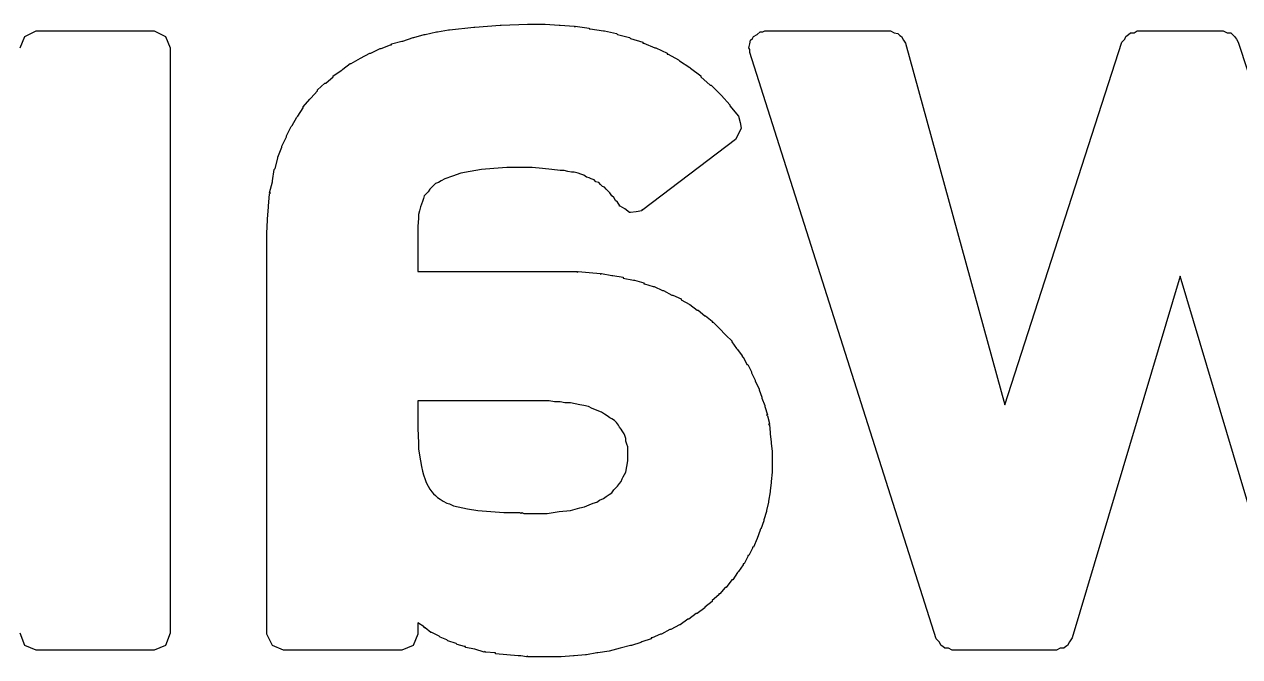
# Model space of a CAD drawing. Extents: x 135.7 to 179.4, y -147.5 to -55.1.
# Drawn here: x 172.296 to 173.593, y -147.504 to -146.829 of the extents above; entities that cross this region are included whole.
import ezdxf

# ---------------------------------------------------------------- set-up
doc = ezdxf.new("R2010")
doc.units = 0
doc.layers.add('BLACK', color=7, linetype='CONTINUOUS')

msp = doc.modelspace()

# ---------------------------------------------------------------- linework, layer by layer
at = {"layer": 'BLACK', "linetype": 'CONTINUOUS'}
for p, q in [((172.297, -146.842), (172.309, -146.836)), ((172.309, -146.836), (172.435, -146.836)), ((172.435, -146.836), (172.447, -146.842)), ((172.737, -146.837), (172.749, -146.835)), ((172.749, -146.835), (172.749, -146.835)), ((172.749, -146.835), (172.75, -146.835)), ((172.75, -146.835), (172.776, -146.832)), ((172.776, -146.832), (172.776, -146.832)), ((172.776, -146.832), (172.777, -146.832)), ((172.777, -146.832), (172.804, -146.83)), ((172.804, -146.83), (172.804, -146.83)), ((172.804, -146.83), (172.805, -146.83)), ((172.805, -146.83), (172.833, -146.829)), ((172.833, -146.829), (172.833, -146.829)), ((172.833, -146.829), (172.833, -146.829)), ((172.833, -146.829), (172.842, -146.829)), ((172.842, -146.829), (172.842, -146.829)), ((172.842, -146.829), (172.842, -146.829)), ((172.842, -146.829), (172.847, -146.829)), ((172.847, -146.829), (172.847, -146.829)), ((172.847, -146.829), (172.847, -146.829)), ((172.847, -146.829), (172.849, -146.829)), ((172.849, -146.829), (172.849, -146.829)), ((172.849, -146.829), (172.849, -146.829)), ((172.849, -146.829), (172.851, -146.829)), ((172.851, -146.829), (172.852, -146.829)), ((172.852, -146.829), (172.852, -146.829)), ((172.852, -146.829), (172.867, -146.83)), ((172.867, -146.83), (172.868, -146.83)), ((172.868, -146.83), (172.868, -146.83)), ((172.868, -146.83), (172.883, -146.831)), ((172.883, -146.831), (172.884, -146.832)), ((172.884, -146.832), (172.884, -146.831)), ((172.884, -146.831), (172.899, -146.833)), ((172.899, -146.833), (172.899, -146.834)), ((172.899, -146.834), (172.9, -146.834)), ((172.9, -146.834), (172.914, -146.836)), ((172.914, -146.836), (172.914, -146.836)), ((172.914, -146.836), (172.915, -146.836)), ((172.915, -146.836), (172.928, -146.839)), ((173.084, -146.837), (173.086, -146.836)), ((173.086, -146.836), (173.22, -146.836)), ((173.22, -146.836), (173.224, -146.838)), ((173.48, -146.838), (173.483, -146.836)), ((173.483, -146.836), (173.575, -146.836)), ((173.575, -146.836), (173.579, -146.838)), ((172.292, -146.854), (172.297, -146.842)), ((172.447, -146.842), (172.452, -146.854)), ((172.688, -146.85), (172.699, -146.847)), ((172.699, -146.847), (172.699, -146.847)), ((172.699, -146.847), (172.7, -146.847)), ((172.7, -146.847), (172.711, -146.843)), ((172.711, -146.843), (172.711, -146.843)), ((172.711, -146.843), (172.712, -146.843)), ((172.712, -146.843), (172.723, -146.84)), ((172.723, -146.84), (172.724, -146.84)), ((172.724, -146.84), (172.736, -146.837)), ((172.724, -146.84), (172.724, -146.84)), ((172.736, -146.837), (172.736, -146.837)), ((172.736, -146.837), (172.737, -146.837)), ((172.928, -146.839), (172.929, -146.84)), ((172.929, -146.84), (172.929, -146.84)), ((172.929, -146.84), (172.942, -146.843)), ((172.942, -146.843), (172.943, -146.844)), ((172.943, -146.844), (172.943, -146.844)), ((172.943, -146.844), (172.956, -146.848)), ((172.956, -146.848), (172.956, -146.849)), ((172.956, -146.849), (172.957, -146.849)), ((172.957, -146.849), (172.969, -146.854)), ((173.07, -146.85), (173.071, -146.846)), ((173.071, -146.846), (173.073, -146.844)), ((173.073, -146.844), (173.074, -146.842)), ((173.074, -146.842), (173.078, -146.84)), ((173.078, -146.84), (173.081, -146.837)), ((173.081, -146.837), (173.084, -146.837)), ((173.224, -146.838), (173.228, -146.839)), ((173.228, -146.839), (173.23, -146.841)), ((173.23, -146.841), (173.232, -146.842)), ((173.232, -146.842), (173.234, -146.846)), ((173.234, -146.846), (173.236, -146.849)), ((173.236, -146.849), (173.342, -147.235)), ((173.342, -147.235), (173.467, -146.848)), ((173.467, -146.848), (173.47, -146.845)), ((173.47, -146.845), (173.471, -146.842)), ((173.471, -146.842), (173.474, -146.84)), ((173.474, -146.84), (173.476, -146.838)), ((173.476, -146.838), (173.48, -146.838)), ((173.579, -146.838), (173.583, -146.838)), ((173.583, -146.838), (173.585, -146.84)), ((173.585, -146.84), (173.587, -146.842)), ((173.587, -146.842), (173.589, -146.845)), ((173.589, -146.845), (173.591, -146.848)), ((173.591, -146.848), (173.717, -147.235)), ((172.452, -146.854), (172.452, -147.479)), ((172.655, -146.865), (172.665, -146.86)), ((172.665, -146.86), (172.666, -146.86)), ((172.666, -146.86), (172.676, -146.855)), ((172.666, -146.86), (172.666, -146.86)), ((172.676, -146.855), (172.676, -146.855)), ((172.676, -146.855), (172.677, -146.855)), ((172.677, -146.855), (172.687, -146.851)), ((172.687, -146.851), (172.688, -146.851)), ((172.688, -146.851), (172.688, -146.85)), ((172.969, -146.854), (172.97, -146.854)), ((172.97, -146.854), (172.97, -146.854)), ((172.97, -146.854), (172.982, -146.86)), ((172.982, -146.86), (172.982, -146.861)), ((172.982, -146.861), (172.983, -146.861)), ((172.983, -146.861), (172.994, -146.867)), ((173.069, -146.854), (173.07, -146.85)), ((173.07, -146.856), (173.069, -146.854)), ((173.07, -146.859), (173.07, -146.856)), ((173.269, -147.485), (173.07, -146.859)), ((172.636, -146.877), (172.644, -146.871)), ((172.644, -146.871), (172.645, -146.871)), ((172.645, -146.871), (172.655, -146.865)), ((172.645, -146.871), (172.645, -146.871)), ((172.655, -146.865), (172.655, -146.865)), ((172.655, -146.865), (172.655, -146.865)), ((172.994, -146.867), (172.995, -146.868)), ((172.995, -146.868), (172.995, -146.868)), ((172.995, -146.868), (173.006, -146.875)), ((173.006, -146.875), (173.007, -146.876)), ((172.618, -146.892), (172.626, -146.885)), ((172.626, -146.884), (172.635, -146.878)), ((172.626, -146.885), (172.626, -146.884)), ((172.626, -146.885), (172.626, -146.885)), ((172.635, -146.878), (172.636, -146.877)), ((172.635, -146.878), (172.635, -146.878)), ((173.007, -146.876), (173.007, -146.876)), ((173.007, -146.876), (173.018, -146.884)), ((173.018, -146.884), (173.018, -146.884)), ((173.018, -146.884), (173.018, -146.885)), ((173.018, -146.885), (173.028, -146.894)), ((172.602, -146.908), (172.609, -146.9)), ((172.609, -146.899), (172.617, -146.892)), ((172.609, -146.9), (172.609, -146.899)), ((172.609, -146.9), (172.609, -146.9)), ((172.617, -146.892), (172.617, -146.892)), ((172.617, -146.892), (172.618, -146.892)), ((173.028, -146.894), (173.029, -146.894)), ((173.029, -146.894), (173.029, -146.894)), ((173.029, -146.894), (173.039, -146.904)), ((172.594, -146.917), (172.601, -146.909)), ((172.601, -146.909), (172.602, -146.908)), ((172.601, -146.909), (172.601, -146.909)), ((173.039, -146.904), (173.039, -146.904)), ((173.039, -146.904), (173.04, -146.905)), ((173.04, -146.905), (173.049, -146.915)), ((172.587, -146.928), (172.588, -146.927)), ((172.588, -146.927), (172.594, -146.918)), ((172.588, -146.927), (172.588, -146.927)), ((172.594, -146.918), (172.594, -146.917)), ((172.594, -146.918), (172.594, -146.918)), ((173.049, -146.915), (173.049, -146.916)), ((173.049, -146.916), (173.049, -146.916)), ((173.049, -146.916), (173.058, -146.927)), ((173.058, -146.927), (173.058, -146.927)), ((173.058, -146.927), (173.058, -146.927)), ((173.058, -146.927), (173.06, -146.934)), ((172.576, -146.948), (172.581, -146.938)), ((172.581, -146.938), (172.582, -146.937)), ((172.582, -146.937), (172.587, -146.928)), ((172.582, -146.937), (172.582, -146.937)), ((173.061, -146.94), (173.058, -146.946)), ((173.06, -146.934), (173.061, -146.94)), ((173.061, -146.94), (173.061, -146.94)), ((173.061, -146.94), (173.061, -146.94)), ((172.571, -146.959), (172.576, -146.949)), ((172.576, -146.949), (172.576, -146.948)), ((172.576, -146.948), (172.576, -146.948)), ((173.055, -146.952), (172.956, -147.027)), ((173.058, -146.946), (173.055, -146.952)), ((173.055, -146.952), (173.055, -146.952)), ((173.055, -146.952), (173.055, -146.952)), ((172.567, -146.971), (172.571, -146.96)), ((172.571, -146.96), (172.571, -146.959)), ((172.571, -146.959), (172.571, -146.959)), ((172.564, -146.983), (172.567, -146.972)), ((172.567, -146.972), (172.567, -146.971)), ((172.567, -146.971), (172.567, -146.971)), ((172.561, -146.996), (172.563, -146.984)), ((172.563, -146.984), (172.564, -146.983)), ((172.564, -146.983), (172.564, -146.983)), ((172.753, -146.991), (172.745, -146.994)), ((172.762, -146.988), (172.753, -146.991)), ((172.772, -146.986), (172.762, -146.988)), ((172.784, -146.984), (172.772, -146.986)), ((172.797, -146.983), (172.784, -146.984)), ((172.811, -146.982), (172.797, -146.983)), ((172.827, -146.982), (172.811, -146.982)), ((172.838, -146.982), (172.827, -146.982)), ((172.849, -146.983), (172.838, -146.982)), ((172.859, -146.984), (172.849, -146.983)), ((172.868, -146.985), (172.859, -146.984)), ((172.872, -146.985), (172.868, -146.985)), ((172.876, -146.986), (172.872, -146.985)), ((172.88, -146.987), (172.876, -146.986)), ((172.883, -146.987), (172.88, -146.987)), ((172.887, -146.988), (172.883, -146.987)), ((172.89, -146.989), (172.887, -146.988)), ((172.893, -146.99), (172.89, -146.989)), ((172.896, -146.992), (172.893, -146.99)), ((172.899, -146.993), (172.896, -146.992)), ((172.558, -147.009), (172.561, -146.997)), ((172.561, -146.997), (172.561, -146.996)), ((172.561, -146.996), (172.561, -146.996)), ((172.729, -147.005), (172.727, -147.008)), ((172.731, -147.003), (172.729, -147.005)), ((172.733, -147.001), (172.731, -147.003)), ((172.735, -146.999), (172.733, -147.001)), ((172.738, -146.998), (172.735, -146.999)), ((172.741, -146.996), (172.738, -146.998)), ((172.745, -146.994), (172.741, -146.996)), ((172.901, -146.994), (172.899, -146.993)), ((172.904, -146.995), (172.901, -146.994)), ((172.906, -146.997), (172.904, -146.995)), ((172.909, -146.998), (172.906, -146.997)), ((172.911, -147), (172.909, -146.998)), ((172.913, -147.002), (172.911, -147)), ((172.915, -147.003), (172.913, -147.002)), ((172.917, -147.005), (172.915, -147.003)), ((172.919, -147.007), (172.917, -147.005)), ((172.557, -147.023), (172.558, -147.01)), ((172.558, -147.01), (172.559, -147.009)), ((172.559, -147.009), (172.558, -147.009)), ((172.721, -147.018), (172.72, -147.021)), ((172.722, -147.015), (172.721, -147.018)), ((172.723, -147.012), (172.722, -147.015)), ((172.725, -147.01), (172.723, -147.012)), ((172.727, -147.008), (172.725, -147.01)), ((172.921, -147.009), (172.919, -147.007)), ((172.923, -147.012), (172.921, -147.009)), ((172.925, -147.014), (172.923, -147.012)), ((172.927, -147.017), (172.925, -147.014)), ((172.929, -147.019), (172.927, -147.017)), ((172.556, -147.037), (172.557, -147.024)), ((172.557, -147.024), (172.557, -147.023)), ((172.557, -147.023), (172.557, -147.023)), ((172.718, -147.028), (172.717, -147.032)), ((172.719, -147.024), (172.718, -147.028)), ((172.72, -147.021), (172.719, -147.024)), ((172.931, -147.022), (172.929, -147.019)), ((172.931, -147.023), (172.931, -147.022)), ((172.932, -147.023), (172.931, -147.023)), ((172.937, -147.026), (172.932, -147.023)), ((172.942, -147.03), (172.937, -147.026)), ((172.943, -147.03), (172.942, -147.03)), ((172.942, -147.03), (172.942, -147.03)), ((172.949, -147.029), (172.943, -147.03)), ((172.955, -147.028), (172.949, -147.029)), ((172.956, -147.027), (172.955, -147.027)), ((172.955, -147.027), (172.955, -147.028)), ((172.555, -147.052), (172.556, -147.038)), ((172.556, -147.038), (172.556, -147.037)), ((172.556, -147.038), (172.556, -147.038)), ((172.717, -147.036), (172.716, -147.045)), ((172.717, -147.032), (172.717, -147.036)), ((172.555, -147.053), (172.555, -147.052)), ((172.555, -147.052), (172.555, -147.052)), ((172.555, -147.48), (172.555, -147.053)), ((172.716, -147.045), (172.716, -147.093)), ((172.716, -147.093), (172.873, -147.093)), ((172.873, -147.093), (172.873, -147.093)), ((172.873, -147.093), (172.873, -147.093)), ((172.873, -147.093), (172.886, -147.093)), ((172.886, -147.093), (172.886, -147.094)), ((172.886, -147.094), (172.887, -147.093)), ((172.887, -147.093), (172.899, -147.094)), ((172.899, -147.094), (172.899, -147.094)), ((172.899, -147.094), (172.899, -147.094)), ((172.899, -147.094), (172.911, -147.095)), ((172.911, -147.095), (172.911, -147.096)), ((172.911, -147.096), (172.912, -147.095)), ((172.912, -147.095), (172.923, -147.097)), ((172.923, -147.097), (172.923, -147.097)), ((172.923, -147.097), (172.924, -147.097)), ((172.924, -147.097), (172.935, -147.099)), ((172.935, -147.099), (172.935, -147.1)), ((172.935, -147.1), (172.935, -147.1)), ((172.935, -147.1), (172.946, -147.102)), ((172.946, -147.102), (172.946, -147.102)), ((172.946, -147.102), (172.947, -147.102)), ((172.947, -147.102), (172.957, -147.105)), ((172.957, -147.105), (172.957, -147.106)), ((172.957, -147.106), (172.958, -147.106)), ((172.958, -147.106), (172.967, -147.109)), ((173.529, -147.098), (173.414, -147.484)), ((173.644, -147.484), (173.529, -147.098)), ((172.967, -147.109), (172.968, -147.109)), ((172.968, -147.109), (172.968, -147.109)), ((172.968, -147.109), (172.977, -147.113)), ((172.977, -147.113), (172.978, -147.113)), ((172.978, -147.113), (172.978, -147.113)), ((172.978, -147.113), (172.987, -147.118)), ((172.987, -147.118), (172.988, -147.118)), ((172.988, -147.118), (172.988, -147.118)), ((172.988, -147.118), (172.997, -147.122)), ((172.997, -147.122), (172.997, -147.123)), ((172.997, -147.123), (172.997, -147.123)), ((172.997, -147.123), (173.006, -147.128)), ((173.006, -147.128), (173.006, -147.128)), ((173.006, -147.128), (173.006, -147.128)), ((173.006, -147.128), (173.014, -147.134)), ((173.014, -147.134), (173.014, -147.134)), ((173.014, -147.134), (173.015, -147.134)), ((173.015, -147.134), (173.022, -147.14)), ((173.022, -147.14), (173.022, -147.14)), ((173.022, -147.14), (173.023, -147.14)), ((173.023, -147.14), (173.03, -147.146)), ((173.03, -147.146), (173.03, -147.147)), ((173.03, -147.147), (173.031, -147.147)), ((173.031, -147.147), (173.037, -147.153)), ((173.037, -147.153), (173.037, -147.153)), ((173.037, -147.153), (173.038, -147.154)), ((173.038, -147.154), (173.044, -147.16)), ((173.044, -147.16), (173.044, -147.16)), ((173.044, -147.16), (173.045, -147.161)), ((173.045, -147.161), (173.051, -147.167)), ((173.051, -147.167), (173.051, -147.168)), ((173.051, -147.168), (173.051, -147.168)), ((173.051, -147.168), (173.056, -147.175)), ((173.056, -147.175), (173.057, -147.176)), ((173.057, -147.176), (173.057, -147.176)), ((173.057, -147.176), (173.062, -147.183)), ((173.062, -147.183), (173.062, -147.184)), ((173.062, -147.184), (173.063, -147.184)), ((173.063, -147.184), (173.067, -147.192)), ((173.067, -147.192), (173.067, -147.192)), ((173.067, -147.192), (173.068, -147.192)), ((173.068, -147.192), (173.072, -147.2)), ((173.072, -147.2), (173.072, -147.201)), ((173.072, -147.201), (173.072, -147.201)), ((173.072, -147.201), (173.076, -147.209)), ((173.076, -147.209), (173.076, -147.209)), ((173.076, -147.209), (173.076, -147.21)), ((173.076, -147.21), (173.08, -147.218)), ((173.08, -147.218), (173.08, -147.218)), ((173.08, -147.218), (173.08, -147.219)), ((173.08, -147.219), (173.083, -147.227)), ((172.716, -147.231), (172.716, -147.26)), ((172.849, -147.231), (172.716, -147.231)), ((172.856, -147.231), (172.849, -147.231)), ((172.862, -147.232), (172.856, -147.231)), ((172.868, -147.232), (172.862, -147.232)), ((172.873, -147.233), (172.868, -147.232)), ((172.879, -147.233), (172.873, -147.233)), ((172.884, -147.234), (172.879, -147.233)), ((172.889, -147.235), (172.884, -147.234)), ((172.893, -147.236), (172.889, -147.235)), ((172.898, -147.237), (172.893, -147.236)), ((172.902, -147.239), (172.898, -147.237)), ((173.083, -147.227), (173.083, -147.227)), ((173.083, -147.227), (173.083, -147.228)), ((173.083, -147.228), (173.086, -147.236)), ((173.086, -147.236), (173.086, -147.237)), ((173.086, -147.237), (173.086, -147.237)), ((173.086, -147.237), (173.089, -147.246)), ((172.905, -147.24), (172.902, -147.239)), ((172.909, -147.242), (172.905, -147.24)), ((172.912, -147.243), (172.909, -147.242)), ((172.915, -147.245), (172.912, -147.243)), ((172.918, -147.247), (172.915, -147.245)), ((172.921, -147.249), (172.918, -147.247)), ((172.923, -147.25), (172.921, -147.249)), ((172.926, -147.252), (172.923, -147.25)), ((173.089, -147.246), (173.088, -147.246)), ((173.088, -147.246), (173.089, -147.247)), ((173.089, -147.247), (173.091, -147.255)), ((172.716, -147.26), (172.717, -147.276)), ((172.928, -147.254), (172.926, -147.252)), ((172.93, -147.257), (172.928, -147.254)), ((172.931, -147.259), (172.93, -147.257)), ((172.933, -147.261), (172.931, -147.259)), ((172.934, -147.263), (172.933, -147.261)), ((172.936, -147.266), (172.934, -147.263)), ((173.091, -147.255), (173.09, -147.256)), ((173.09, -147.256), (173.091, -147.256)), ((173.091, -147.256), (173.092, -147.265)), ((172.717, -147.276), (172.717, -147.282)), ((172.937, -147.268), (172.936, -147.266)), ((172.938, -147.271), (172.937, -147.268)), ((172.938, -147.274), (172.938, -147.271)), ((172.939, -147.277), (172.938, -147.274)), ((172.94, -147.28), (172.939, -147.277)), ((173.092, -147.265), (173.092, -147.266)), ((173.092, -147.266), (173.092, -147.266)), ((173.092, -147.266), (173.093, -147.275)), ((173.093, -147.275), (173.093, -147.275)), ((173.093, -147.275), (173.093, -147.276)), ((173.093, -147.276), (173.094, -147.285)), ((172.717, -147.282), (172.718, -147.289)), ((172.718, -147.289), (172.719, -147.295)), ((172.94, -147.283), (172.94, -147.28)), ((172.94, -147.286), (172.94, -147.283)), ((172.94, -147.289), (172.94, -147.286)), ((172.94, -147.295), (172.94, -147.289)), ((173.094, -147.285), (173.094, -147.285)), ((173.094, -147.285), (173.094, -147.286)), ((173.094, -147.286), (173.094, -147.295)), ((172.719, -147.295), (172.72, -147.301)), ((172.72, -147.301), (172.721, -147.306)), ((172.938, -147.307), (172.939, -147.301)), ((172.939, -147.301), (172.94, -147.295)), ((173.094, -147.295), (173.094, -147.296)), ((173.094, -147.296), (173.094, -147.296)), ((173.094, -147.296), (173.094, -147.306)), ((172.721, -147.306), (172.722, -147.31)), ((172.722, -147.31), (172.724, -147.315)), ((172.724, -147.315), (172.725, -147.318)), ((172.933, -147.317), (172.934, -147.314)), ((172.934, -147.314), (172.935, -147.312)), ((172.935, -147.312), (172.938, -147.307)), ((173.094, -147.307), (173.093, -147.317)), ((173.094, -147.306), (173.094, -147.306)), ((173.094, -147.306), (173.094, -147.307)), ((172.725, -147.318), (172.727, -147.322)), ((172.727, -147.322), (172.729, -147.325)), ((172.729, -147.325), (172.731, -147.328)), ((172.731, -147.328), (172.733, -147.33)), ((172.92, -147.331), (172.923, -147.329)), ((172.923, -147.329), (172.925, -147.326)), ((172.925, -147.326), (172.927, -147.324)), ((172.927, -147.324), (172.929, -147.322)), ((172.929, -147.322), (172.931, -147.319)), ((172.931, -147.319), (172.933, -147.317)), ((173.092, -147.328), (173.09, -147.338)), ((173.093, -147.318), (173.092, -147.327)), ((173.092, -147.327), (173.092, -147.328)), ((173.092, -147.328), (173.092, -147.328)), ((173.093, -147.317), (173.093, -147.317)), ((173.093, -147.317), (173.093, -147.318)), ((172.733, -147.33), (172.735, -147.332)), ((172.735, -147.332), (172.737, -147.334)), ((172.737, -147.334), (172.74, -147.336)), ((172.74, -147.336), (172.743, -147.338)), ((172.743, -147.338), (172.747, -147.34)), ((172.747, -147.34), (172.75, -147.341)), ((172.75, -147.341), (172.754, -147.343)), ((172.894, -147.344), (172.899, -147.342)), ((172.899, -147.342), (172.903, -147.34)), ((172.903, -147.34), (172.907, -147.339)), ((172.907, -147.339), (172.91, -147.337)), ((172.91, -147.337), (172.914, -147.335)), ((172.914, -147.335), (172.917, -147.333)), ((172.917, -147.333), (172.92, -147.331)), ((173.09, -147.339), (173.088, -147.348)), ((173.09, -147.338), (173.09, -147.338)), ((173.09, -147.338), (173.09, -147.339)), ((172.754, -147.343), (172.759, -147.344)), ((172.759, -147.344), (172.764, -147.345)), ((172.764, -147.345), (172.769, -147.346)), ((172.769, -147.346), (172.78, -147.348)), ((172.78, -147.348), (172.794, -147.349)), ((172.794, -147.349), (172.808, -147.35)), ((172.808, -147.35), (172.825, -147.35)), ((172.825, -147.35), (172.826, -147.351)), ((172.826, -147.351), (172.827, -147.35)), ((172.827, -147.35), (172.827, -147.351)), ((172.827, -147.351), (172.827, -147.35)), ((172.827, -147.35), (172.829, -147.351)), ((172.829, -147.351), (172.829, -147.351)), ((172.829, -147.351), (172.829, -147.351)), ((172.829, -147.351), (172.83, -147.351)), ((172.83, -147.351), (172.831, -147.351)), ((172.831, -147.351), (172.831, -147.351)), ((172.831, -147.351), (172.834, -147.351)), ((172.834, -147.351), (172.837, -147.351)), ((172.837, -147.351), (172.838, -147.351)), ((172.838, -147.351), (172.839, -147.351)), ((172.839, -147.351), (172.854, -147.351)), ((172.854, -147.351), (172.867, -147.349)), ((172.867, -147.349), (172.879, -147.348)), ((172.879, -147.348), (172.889, -147.345)), ((172.889, -147.345), (172.894, -147.344)), ((173.088, -147.349), (173.085, -147.358)), ((173.088, -147.348), (173.088, -147.349)), ((173.088, -147.349), (173.088, -147.349)), ((173.082, -147.368), (173.081, -147.368)), ((173.081, -147.368), (173.081, -147.369)), ((173.085, -147.359), (173.082, -147.368)), ((173.085, -147.358), (173.085, -147.359)), ((173.085, -147.359), (173.085, -147.359)), ((173.078, -147.378), (173.074, -147.387)), ((173.081, -147.369), (173.078, -147.378)), ((173.078, -147.378), (173.078, -147.378)), ((173.078, -147.378), (173.078, -147.378)), ((173.073, -147.388), (173.069, -147.396)), ((173.074, -147.387), (173.073, -147.387)), ((173.073, -147.387), (173.073, -147.388)), ((173.063, -147.406), (173.058, -147.413)), ((173.064, -147.405), (173.063, -147.405)), ((173.063, -147.405), (173.063, -147.406)), ((173.068, -147.397), (173.064, -147.405)), ((173.069, -147.396), (173.068, -147.396)), ((173.068, -147.396), (173.068, -147.397)), ((173.057, -147.414), (173.052, -147.422)), ((173.058, -147.413), (173.057, -147.414)), ((173.057, -147.414), (173.057, -147.414)), ((173.044, -147.43), (173.038, -147.437)), ((173.045, -147.43), (173.044, -147.43)), ((173.051, -147.422), (173.045, -147.43)), ((173.045, -147.43), (173.045, -147.43)), ((173.052, -147.422), (173.051, -147.422)), ((173.051, -147.422), (173.051, -147.422)), ((173.03, -147.445), (173.022, -147.451)), ((173.037, -147.438), (173.03, -147.444)), ((173.03, -147.444), (173.03, -147.445)), ((173.03, -147.445), (173.03, -147.445)), ((173.038, -147.437), (173.037, -147.437)), ((173.037, -147.437), (173.037, -147.438)), ((173.013, -147.458), (173.005, -147.464)), ((173.014, -147.458), (173.013, -147.458)), ((173.022, -147.452), (173.014, -147.458)), ((173.014, -147.458), (173.014, -147.458)), ((173.022, -147.451), (173.022, -147.451)), ((173.022, -147.451), (173.022, -147.452)), ((172.723, -147.472), (172.716, -147.468)), ((172.716, -147.468), (172.716, -147.48)), ((172.995, -147.47), (172.986, -147.475)), ((172.996, -147.47), (172.995, -147.47)), ((172.995, -147.47), (172.995, -147.47)), ((173.004, -147.464), (172.996, -147.47)), ((173.005, -147.464), (173.004, -147.464)), ((173.005, -147.464), (173.005, -147.464)), ((172.297, -147.492), (172.292, -147.479)), ((172.452, -147.479), (172.447, -147.492)), ((172.561, -147.492), (172.555, -147.48)), ((172.716, -147.48), (172.711, -147.492)), ((172.723, -147.473), (172.723, -147.472)), ((172.724, -147.473), (172.723, -147.473)), ((172.73, -147.478), (172.724, -147.473)), ((172.731, -147.478), (172.73, -147.478)), ((172.739, -147.482), (172.731, -147.478)), ((172.731, -147.478), (172.731, -147.478)), ((172.74, -147.483), (172.739, -147.482)), ((172.739, -147.482), (172.739, -147.482)), ((172.747, -147.486), (172.74, -147.483)), ((172.966, -147.484), (172.965, -147.484)), ((172.965, -147.484), (172.965, -147.485)), ((172.975, -147.48), (172.966, -147.484)), ((172.976, -147.48), (172.975, -147.48)), ((172.985, -147.475), (172.976, -147.48)), ((172.976, -147.48), (172.976, -147.48)), ((172.986, -147.475), (172.985, -147.475)), ((172.986, -147.475), (172.986, -147.475)), ((173.414, -147.484), (173.411, -147.488)), ((172.309, -147.497), (172.297, -147.492)), ((172.435, -147.497), (172.309, -147.497)), ((172.447, -147.492), (172.435, -147.497)), ((172.573, -147.497), (172.561, -147.492)), ((172.699, -147.497), (172.573, -147.497)), ((172.711, -147.492), (172.699, -147.497)), ((172.748, -147.487), (172.747, -147.486)), ((172.757, -147.49), (172.748, -147.487)), ((172.748, -147.487), (172.748, -147.487)), ((172.758, -147.491), (172.757, -147.49)), ((172.757, -147.49), (172.757, -147.49)), ((172.766, -147.493), (172.758, -147.491)), ((172.767, -147.493), (172.766, -147.493)), ((172.767, -147.494), (172.767, -147.493)), ((172.777, -147.496), (172.767, -147.494)), ((172.787, -147.499), (172.777, -147.496)), ((172.777, -147.496), (172.777, -147.496)), ((172.777, -147.496), (172.777, -147.496)), ((172.932, -147.495), (172.92, -147.498)), ((172.943, -147.492), (172.932, -147.495)), ((172.932, -147.495), (172.932, -147.495)), ((172.932, -147.495), (172.932, -147.495)), ((172.944, -147.492), (172.943, -147.492)), ((172.943, -147.492), (172.943, -147.492)), ((172.954, -147.489), (172.944, -147.492)), ((172.955, -147.488), (172.954, -147.489)), ((172.965, -147.485), (172.955, -147.488)), ((172.955, -147.488), (172.955, -147.488)), ((173.272, -147.488), (173.269, -147.485)), ((173.274, -147.492), (173.272, -147.488)), ((173.276, -147.493), (173.274, -147.492)), ((173.278, -147.495), (173.276, -147.493)), ((173.282, -147.495), (173.278, -147.495)), ((173.286, -147.497), (173.282, -147.495)), ((173.397, -147.497), (173.286, -147.497)), ((173.401, -147.495), (173.397, -147.497)), ((173.405, -147.495), (173.401, -147.495)), ((173.407, -147.493), (173.405, -147.495)), ((173.409, -147.492), (173.407, -147.493)), ((173.411, -147.488), (173.409, -147.492)), ((172.788, -147.498), (172.787, -147.499)), ((172.788, -147.499), (172.788, -147.498)), ((172.799, -147.5), (172.788, -147.499)), ((172.799, -147.501), (172.799, -147.5)), ((172.799, -147.5), (172.799, -147.5)), ((172.811, -147.502), (172.799, -147.501)), ((172.823, -147.503), (172.811, -147.502)), ((172.811, -147.502), (172.811, -147.502)), ((172.811, -147.502), (172.811, -147.502)), ((172.824, -147.503), (172.823, -147.503)), ((172.825, -147.503), (172.824, -147.503)), ((172.826, -147.503), (172.825, -147.503)), ((172.825, -147.503), (172.825, -147.503)), ((172.832, -147.504), (172.826, -147.503)), ((172.833, -147.503), (172.832, -147.504)), ((172.833, -147.504), (172.833, -147.503)), ((172.84, -147.504), (172.833, -147.504)), ((172.847, -147.504), (172.84, -147.504)), ((172.84, -147.504), (172.84, -147.504)), ((172.84, -147.504), (172.84, -147.504)), ((172.848, -147.504), (172.847, -147.504)), ((172.855, -147.504), (172.848, -147.504)), ((172.848, -147.504), (172.848, -147.504)), ((172.856, -147.504), (172.855, -147.504)), ((172.869, -147.504), (172.856, -147.504)), ((172.856, -147.504), (172.856, -147.504)), ((172.882, -147.503), (172.869, -147.504)), ((172.869, -147.504), (172.869, -147.504)), ((172.869, -147.504), (172.869, -147.504)), ((172.883, -147.503), (172.882, -147.503)), ((172.882, -147.503), (172.882, -147.503)), ((172.895, -147.502), (172.883, -147.503)), ((172.896, -147.502), (172.895, -147.502)), ((172.895, -147.502), (172.895, -147.502)), ((172.907, -147.5), (172.896, -147.502)), ((172.908, -147.5), (172.907, -147.5)), ((172.92, -147.498), (172.908, -147.5)), ((172.908, -147.5), (172.908, -147.5)), ((172.92, -147.498), (172.92, -147.498)), ((172.92, -147.498), (172.92, -147.498))]:
    msp.add_line(p, q, dxfattribs=at)

doc.saveas('drawing.dxf')
